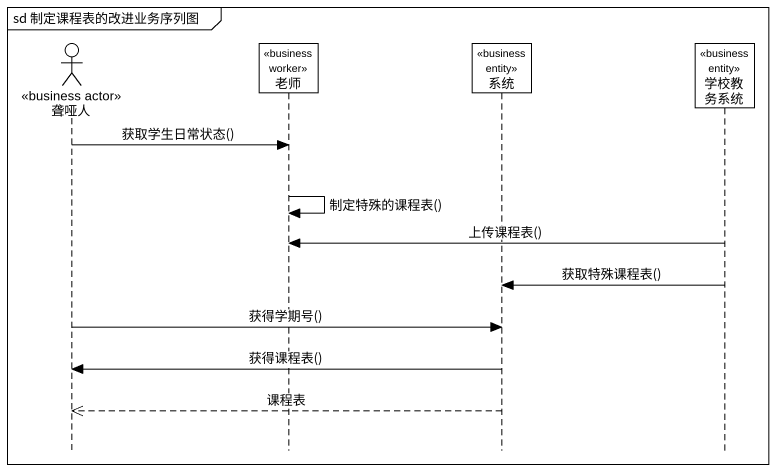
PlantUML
@startuml
mainframe sd 制定课程表的改进业务序列图
hide footbox
actor 聋哑人 <<business actor>>
participant 老师 <<business worker>>
participant 系统 <<business entity>>
participant 学校教务系统 <<business entity>>

聋哑人 -> 老师 : 获取学生日常状态()
老师 -> 老师 : 制定特殊的课程表()
学校教务系统 -> 老师 : 上传课程表()
学校教务系统 -> 系统 : 获取特殊课程表()
聋哑人 -> 系统 : 获得学期号()
系统 -> 聋哑人 : 获得课程表()
系统 -->> 聋哑人 : 课程表
@enduml
